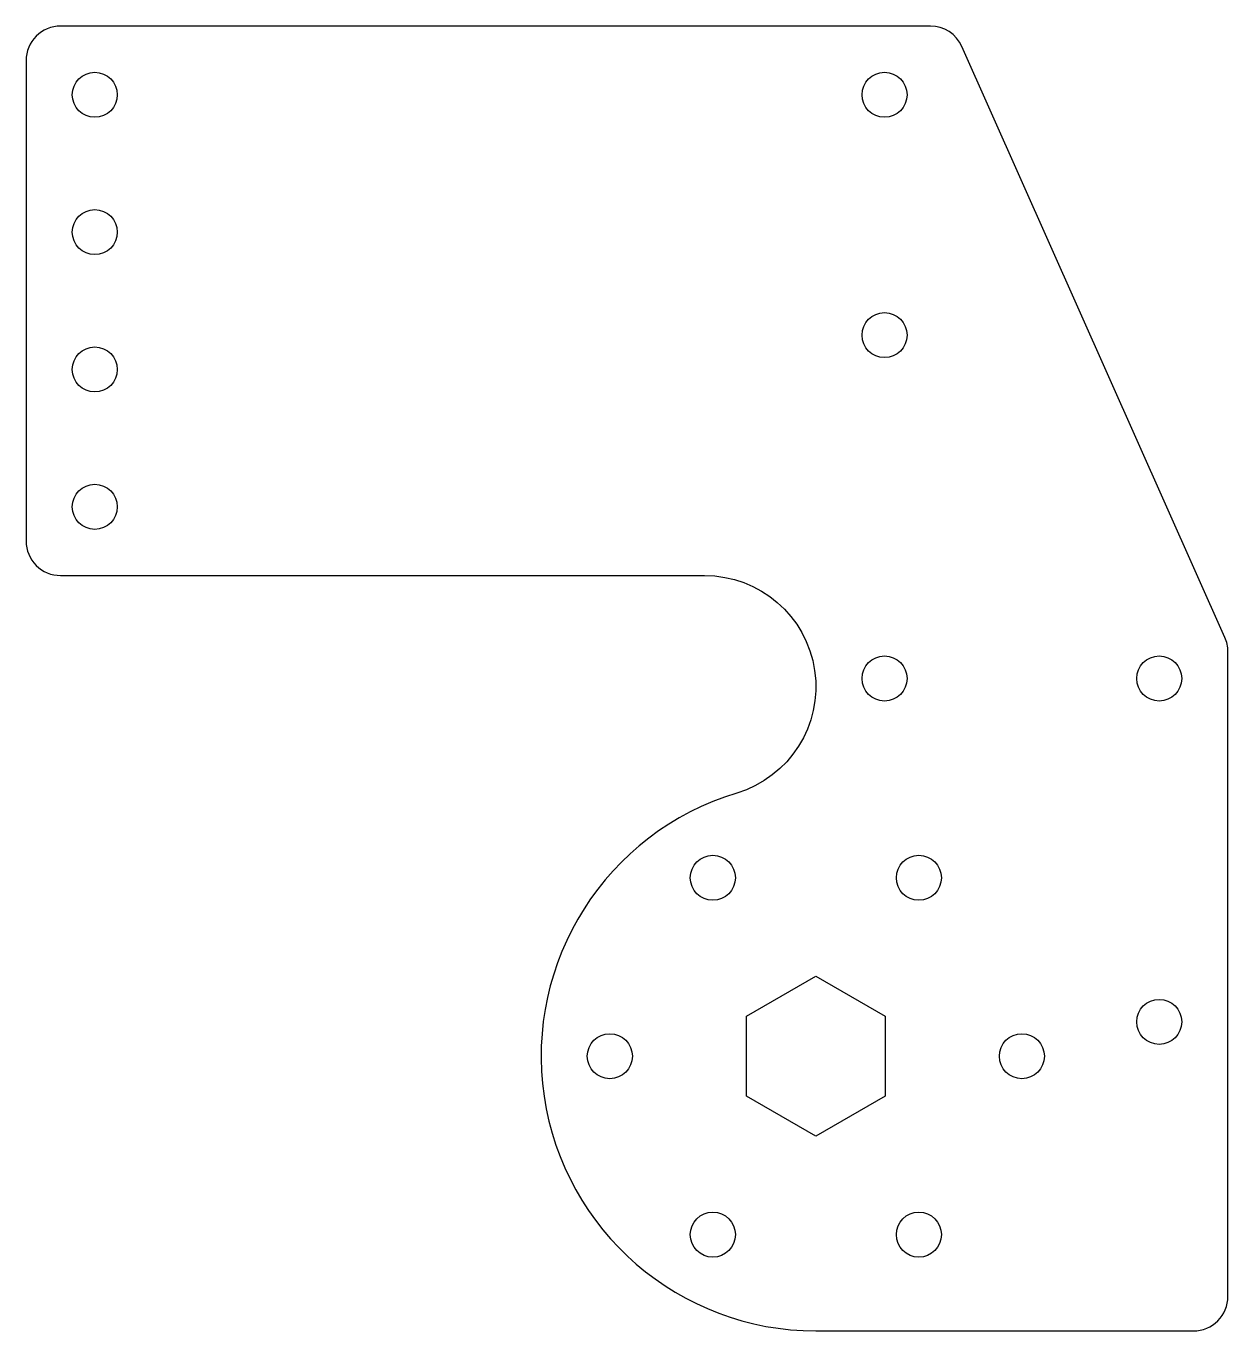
# Model space of a CAD drawing. Header units: inches. Extents: x -3.62 to 0.75, y -0.25 to 4.5.
import ezdxf

# ---------------------------------------------------------------- set-up
doc = ezdxf.new("R2010")
doc.units = ezdxf.units.IN
doc.header["$MEASUREMENT"] = 0

msp = doc.modelspace()

# ---------------------------------------------------------------- linework, layer by layer
msp.add_lwpolyline([(0.625, -0.25, 0.414214), (0.75, -0.125), (0.75, 2.2234, 0.105104), (0.7392, 2.2743), (-0.2187, 4.4258, 0.296213), (-0.3329, 4.5), (-3.5, 4.5, 0.414214), (-3.625, 4.375), (-3.625, 2.625, 0.414214), (-3.5, 2.5), (-1.1548, 2.5, -0.863578), (-1.0382, 1.7076, 0.863578), (-0.75, -0.25)], format="xyb", close=True)
msp.add_lwpolyline([(-1.002, 0.6045), (-1.002, 0.8955), (-0.75, 1.041), (-0.498, 0.8955), (-0.498, 0.6045), (-0.75, 0.459)], close=True)
for centre in [(-3.375, 4.25), (-0.5, 4.25), (-3.375, 3.75), (-0.5, 3.375), (-3.375, 3.25), (-3.375, 2.75), (-0.5, 2.125), (0.5, 2.125), (-1.125, 1.3995), (-0.375, 1.3995), (0.5, 0.875), (-1.5, 0.75), (0, 0.75), (-1.125, 0.1005), (-0.375, 0.1005)]:
    msp.add_circle(centre, 0.082)

doc.saveas('drawing.dxf')
